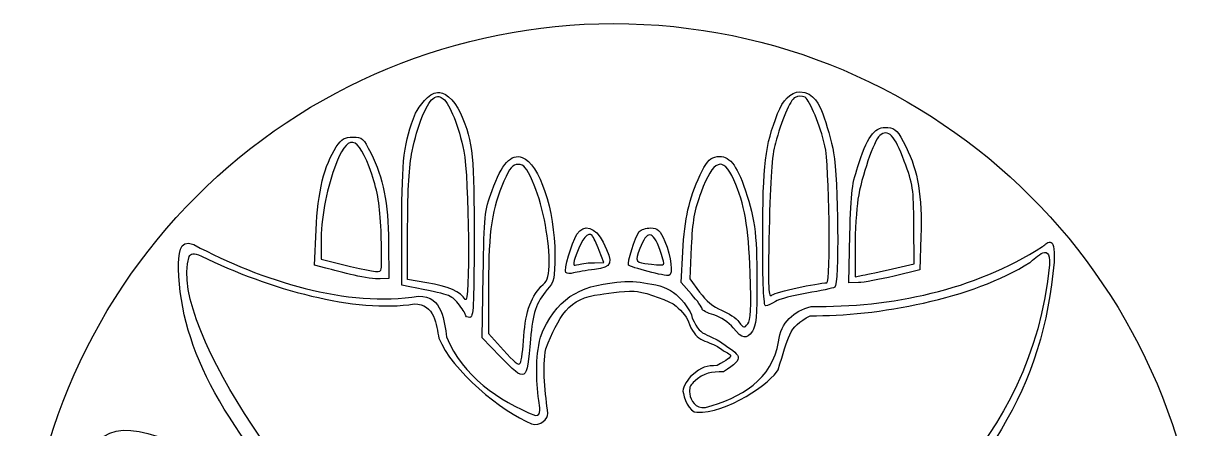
# Model space of a CAD drawing. Extents: x -737 to 495, y 5 to 495.
# Drawn here: x 5.8 to 495.4, y 326.6 to 494.6 of the extents above; entities that cross this region are included whole.
import ezdxf

# ---------------------------------------------------------------- set-up
doc = ezdxf.new("R2010")
doc.units = 0
doc.layers.add('Calque_1', color=7, linetype='CONTINUOUS')

msp = doc.modelspace()

# ---------------------------------------------------------------- linework, layer by layer
at = {"layer": 'Calque_1', "color": 7}
for points in [[(177.55733, 465.939002)], [(179.88442, 463.347775)], [(326.04293, 463.956825)], [(337.44404, 457.059475)], [(76.398331, 402.852473)], [(79.586568, 398.10213)], [(271.13555, 396.87145)], [(242.74155, 395.35793)], [(264.96417, 391.7029)], [(143.03674, 390.14219)], [(230.83855, 391.21682)], [(307.31043, 391.18204)], [(300.30879, 368.30192)], [(203.63016, 356.43038)]]:
    msp.add_lwpolyline(points, close=True, dxfattribs=at)
for points in [[(166.09385, 385.34741), (162.79998, 385.98241), (162.79998, 411.580366)], [(131.2002, 393.11971), (126.55025, 394.35404), (127.17981, 408.937954)], [(154.13816, 408.512294), (154.13712, 408.512294)], [(173.17295, 387.04431), (165.19552, 388.43353), (165.19552, 410.519832)], [(352.22657, 387.07626), (348.21304, 386.98986), (348.70775, 407.052514)], [(366.42116, 392.82862), (375.40443, 394.88359), (375.28071, 410.999395)], [(129.27143, 403.561054), (129.26343, 396.77575), (141.54058, 393.83453)], [(157.27494, 403.758634), (157.41001, 388.7865), (153.81669, 388.59276)], [(282.86781, 401.872894), (282.2918, 388.60832), (286.32724, 383.12387)], [(350.85917, 401.692474), (350.85117, 389.44528), (354.14505, 390.10945)], [(378.18884, 406.177314), (377.79998, 392.42609), (367.02003, 389.79439)], [(242.74155, 395.35788), (246.6246, 395.37428), (244.65751, 400.464814)], [(282.99879, 382.23721), (278.62938, 387.07363), (279.3686, 399.90778)], [(366.42221, 392.82862), (366.42116, 392.82862)], [(203.63016, 356.43038), (196.16976, 364.19961), (196.56248, 390.26743)], [(198.77087, 386.39095), (198.76787, 366.02883), (204.93217, 359.03543)], [(213.42363, 364.92915), (213.42278, 364.92915)]]:
    msp.add_lwpolyline(points, dxfattribs=at)
for points in [[(77.513797, 422.862102), (123.423093, 468.771399), (185.689461, 494.562974), (250.61501, 494.562973)], [(250.61501, 494.562973), (385.815462, 494.562967), (495.41708, 384.96134), (495.41708, 249.760883)], [(168.46253, 457.358918), (169.85869, 460.071127), (173.98937, 465.855766), (177.55733, 465.939002)], [(177.55733, 465.939002), (179.89613, 466.593301), (184.30573, 463.507631), (187.08174, 457.358918)], [(318.71428, 457.191585), (320.97772, 462.905151), (323.83463, 465.977832), (327.99101, 466.30073)], [(327.99101, 466.30073), (333.9522, 466.1722), (336.00382, 460.548072), (337.44404, 457.059475)], [(167.04613, 441.565486), (169.19761, 451.981502), (172.84775, 461.211938), (175.65983, 463.347775)], [(175.65983, 463.347775), (177.64514, 464.944133), (178.77049, 464.161755), (179.88442, 463.347775)], [(179.88442, 463.347775), (182.6965, 461.211938), (186.34665, 451.981502), (188.49813, 441.565486)], [(326.04293, 463.956822), (323.85732, 463.081549), (320.24557, 453.744035), (317.82144, 445.00679)], [(330.11308, 463.974695), (328.63408, 464.668262), (327.31186, 464.464989), (326.04293, 463.956825)], [(338.33714, 443.894389), (336.35178, 452.311329), (332.14544, 462.581744), (330.11308, 463.974695)], [(162.79998, 411.580366), (162.79998, 438.610221), (163.60932, 445.153267), (168.46253, 457.358918)], [(187.08174, 457.358918), (192.69537, 444.925005), (192.74427, 438.920138), (192.74427, 404.897444)], [(312.54223, 405.854734), (312.56433, 436.144467), (313.51771, 444.074031), (318.71428, 457.191585)], [(337.44404, 457.059475), (339.03905, 453.106828), (341.07214, 445.830366), (341.962, 440.889559)], [(352.55208, 436.910763), (356.60831, 448.772676), (359.20357, 451.945461), (364.43479, 451.437764)], [(371.29298, 437.545116), (367.3398, 448.215727), (364.60499, 451.042195), (361.07125, 448.109452)], [(364.43479, 451.437764), (367.78024, 451.113084), (368.66127, 450.170087), (372.05178, 443.285101)], [(150.26664, 432.145758), (144.62551, 448.857032), (140.13768, 449.577728), (134.79893, 434.629703)], [(135.58624, 443.389378), (137.83279, 446.72304), (139.10579, 447.477303), (142.48558, 447.477303)], [(142.48558, 447.477303), (146.31459, 447.477303), (146.87881, 446.975842), (149.89789, 440.889559)], [(361.07125, 448.109452), (358.70485, 446.145497), (353.47751, 430.820488), (352.07164, 421.725212)], [(127.17981, 408.937954), (127.85993, 424.693192), (130.62589, 436.028742), (135.58624, 443.389378)], [(149.89789, 440.889559), (155.15298, 430.295576), (157.12507, 420.369383), (157.27494, 403.758634)], [(165.19552, 410.519832), (165.19552, 425.773881), (165.768, 435.377666), (167.04613, 441.565486)], [(188.49813, 441.565486), (190.70368, 430.88769), (191.19714, 376.42486), (189.05501, 380.10268)], [(200.20085, 425.252426), (204.30112, 436.51777), (208.0824, 440.657365), (212.76736, 439.009754)], [(317.82144, 445.00679), (316.34898, 439.699633), (315.69113, 430.607401), (315.22884, 409.173734)], [(339.17185, 386.9882), (340.87653, 386.9912), (340.1549, 436.188011), (338.33714, 443.894389)], [(341.962, 440.889559), (343.93049, 429.959809), (344.29036, 386.32088), (342.42153, 385.16587)], [(372.05178, 443.285101), (377.01266, 433.211165), (378.66994, 423.190456), (378.18884, 406.177314)], [(211.08025, 436.098472), (208.70588, 436.098472), (207.63342, 434.856419), (205.13343, 429.211285)], [(217.04472, 429.211285), (214.53242, 434.85155), (213.45256, 436.098472), (211.08025, 436.098472)], [(212.76736, 439.009754), (219.80077, 436.536237), (226.28188, 417.18079), (226.28188, 398.64942)], [(286.54623, 431.755481), (288.79268, 436.662356), (290.40012, 438.608092), (292.68025, 439.180365)], [(300.56156, 429.749351), (296.13704, 439.751721), (291.98677, 438.188095), (286.96003, 424.624926)], [(292.68025, 439.180365), (297.77736, 440.459655), (301.10225, 437.196913), (304.60048, 427.482969)], [(348.70775, 407.052514), (349.15383, 425.144084), (349.53152, 428.077571), (352.55208, 436.910763)], [(375.28071, 410.999395), (375.16525, 426.04372), (374.9001, 427.808622), (371.29298, 437.545116)], [(134.79893, 434.629703), (131.28168, 424.781681), (129.28476, 413.557547), (129.27143, 403.561054)], [(154.13712, 408.512294), (153.69923, 419.408624), (152.88223, 424.397311), (150.26664, 432.145758)], [(279.3686, 399.90778), (280.17794, 413.95938), (281.90288, 421.613068), (286.54623, 431.755481)], [(205.13343, 429.211285), (200.16729, 417.997458), (198.77507, 408.627844), (198.77087, 386.39095)], [(223.88633, 396.20926), (223.88633, 406.159614), (220.90345, 420.548243), (217.04472, 429.211285)], [(307.31043, 391.18204), (306.63297, 410.553024), (305.04903, 419.604697), (300.56156, 429.749351)], [(304.60048, 427.482969), (309.18185, 414.761284), (310.12589, 407.962824), (310.12589, 387.69175)], [(5.812927, 249.76088), (5.812927, 314.686435), (31.604501, 376.952804), (77.513797, 422.862102)], [(196.56248, 390.26743), (196.93678, 415.111768), (197.10755, 416.753763), (200.20085, 425.252426)], [(286.96003, 424.624926), (284.10223, 416.913973), (283.33596, 412.653708), (282.86781, 401.872894)], [(352.07164, 421.725212), (351.40975, 417.443179), (350.86415, 408.428444), (350.85917, 401.692474)], [(235.44224, 407.124824), (238.36955, 411.70264), (243.08604, 410.266122), (246.34456, 403.804284)], [(154.25547, 392.79693), (154.49621, 393.8439), (154.44342, 400.915814), (154.13816, 408.512294)], [(230.83855, 391.21682), (229.85165, 392.20374), (233.11774, 403.489654), (235.44224, 407.124824)], [(241.72355, 406.642444), (240.14804, 408.413904), (237.38375, 405.240344), (235.38003, 399.35979)], [(244.65751, 400.464814), (243.57561, 403.264594), (242.25533, 406.044534), (241.72355, 406.642444)], [(256.8827, 394.31845), (256.11739, 395.08376), (259.63017, 406.079044), (261.33367, 408.250274)], [(261.33367, 408.250274), (261.97974, 409.073754), (264.07849, 409.747501), (265.99756, 409.747501)], [(271.13555, 396.87145), (267.87391, 407.550914), (265.40183, 409.530194), (262.64413, 403.670184)], [(265.99756, 409.747501), (269.0151, 409.747501), (269.81363, 408.984984), (271.90461, 404.106944)], [(315.22884, 409.173734), (314.67784, 383.62774), (314.80966, 380.6186), (316.42118, 381.95604)], [(428.62779, 402.096943), (429.8857, 402.592253), (434.25723, 408.541313), (433.41748, 395.5472)], [(70.116744, 392.76389), (70.136324, 398.54878), (70.066974, 405.472963), (76.398331, 402.852473)], [(76.398331, 402.852473), (104.71127, 387.7417), (140.22499, 376.67569), (169.69735, 381.44174)], [(192.74427, 404.897444), (192.74427, 377.00186), (192.5002, 372.61658), (190.94761, 372.61658)], [(246.34456, 403.804284), (250.7087, 395.1499), (250.16509, 393.44591), (242.75124, 392.54094)], [(262.64413, 403.670184), (259.31067, 396.58679), (259.43028, 395.56864), (263.65691, 395.04705)], [(271.90461, 404.106944), (274.56773, 397.89414), (275.46595, 390.38835), (273.59385, 389.99109)], [(313.76134, 377.40767), (312.94087, 377.40767), (312.52846, 387.03057), (312.54223, 405.854734)], [(332.58356, 377.21123), (365.92106, 376.7641), (400.23527, 383.87095), (428.62779, 402.096943)], [(423.34345, 395.41724), (424.3812, 395.82586), (432.24118, 405.179833), (431.54839, 394.45982)], [(150.65773, 272.03321), (128.23136, 283.39344), (65.221925, 367.61268), (74.463156, 397.90442)], [(74.463156, 397.90442), (75.100554, 398.92439), (76.262004, 399.85438), (79.586568, 398.10213)], [(79.586568, 398.10213), (107.8292, 384.24973), (143.63867, 374.33115), (167.95306, 378.26309)], [(226.28188, 398.64942), (226.28188, 388.80235), (226.02466, 387.6295), (223.10593, 384.16832)], [(235.38003, 399.35979), (233.52719, 393.92199), (233.52873, 393.91289), (236.19105, 394.62655)], [(263.65691, 395.04705), (272.09036, 394.00633), (272.01612, 393.98822), (271.13555, 396.87145)], [(129.79178, 282.61766), (89.543574, 326.46666), (71.007205, 358.68158), (70.116744, 392.76389)], [(143.03674, 390.14219), (139.08411, 391.10093), (133.75765, 392.44081), (131.2002, 393.11971)], [(141.54058, 393.83453), (152.44248, 391.22279), (153.86677, 391.10656), (154.25547, 392.79693)], [(221.36334, 386.27715), (223.42732, 388.14377), (223.88633, 389.95073), (223.88633, 396.20926)], [(242.75124, 392.54094), (239.29267, 392.11876), (235.37124, 391.47434), (234.03693, 391.1089)], [(236.19105, 394.62655), (237.65813, 395.01981), (240.60586, 395.34893), (242.74155, 395.35793)], [(264.96417, 391.7029), (260.87662, 392.78419), (257.23997, 393.96119), (256.8827, 394.31845)], [(273.59385, 389.99109), (272.93509, 389.8513), (269.05173, 390.62161), (264.96417, 391.7029)], [(332.22902, 373.35645), (359.73212, 372.98756), (399.9199, 380.38098), (423.34345, 395.41724)], [(431.54839, 394.45982), (424.46449, 319.42178), (366.70028, 279.06875), (337.69957, 262.09648)], [(354.14505, 390.10945), (355.95667, 390.47477), (361.48139, 391.6984), (366.42221, 392.82862)], [(433.41748, 395.5472), (429.40792, 345.09602), (404.1429, 302.42386), (358.85472, 272.48507)], [(153.81669, 388.59276), (151.84036, 388.48623), (146.9894, 389.18346), (143.03674, 390.14219)], [(189.05501, 380.10268), (187.22722, 383.24077), (182.06965, 385.49501), (173.17295, 387.04431)], [(220.25399, 364.45903), (226.68251, 380.32681), (236.01504, 385.7994), (252.00287, 387.22076)], [(234.03693, 391.1089), (232.70264, 390.74345), (231.26336, 390.79202), (230.83855, 391.21682)], [(252.00287, 387.22076), (256.58093, 387.86567), (260.76372, 387.58279), (264.72331, 386.73701)], [(306.35829, 369.98295), (307.63727, 371.58702), (307.83879, 376.07407), (307.31043, 391.18204)], [(310.12589, 387.69175), (310.12589, 373.21629), (309.74958, 369.01904), (308.26132, 366.89423)], [(316.42118, 381.95604), (317.85684, 383.14754), (335.18785, 386.98094), (339.17185, 386.9882)], [(367.02003, 389.79439), (361.09106, 388.34694), (354.43401, 387.12379), (352.22657, 387.07626)], [(186.11409, 378.43742), (183.10951, 382.00817), (182.72271, 382.14168), (166.09385, 385.34741)], [(213.42278, 364.92915), (214.08064, 375.08181), (216.66404, 382.02722), (221.36334, 386.27715)], [(223.10593, 384.16832), (218.49093, 378.69554), (217.03653, 374.395), (216.16131, 363.63329)], [(222.55098, 359.65065), (227.85444, 372.74141), (231.86121, 380.97117), (245.05102, 382.14377)], [(245.05102, 382.14377), (248.82787, 382.67582), (257.31967, 384.03022), (260.58628, 383.33247)], [(260.58628, 383.33247), (264.60229, 382.86564), (274.0326, 379.49232), (276.56156, 377.37174)], [(264.72331, 386.73701), (269.59125, 386.17114), (273.6203, 384.66761), (276.68575, 382.09718)], [(276.68575, 382.09718), (279.67718, 379.30212), (282.51121, 375.91217), (283.32333, 372.39266)], [(287.36824, 376.25452), (287.36824, 376.88496), (285.40199, 379.57716), (282.99879, 382.23721)], [(286.32724, 383.12387), (289.01106, 379.47632), (292.07648, 376.96227), (295.4796, 375.61773)], [(330.88046, 382.73108), (325.21594, 381.81412), (319.32581, 380.24123), (317.79129, 379.23577)], [(342.42153, 385.16587), (341.73845, 384.7437), (336.54497, 383.64806), (330.88046, 382.73108)], [(167.95306, 378.26309), (176.35894, 378.38149), (177.25888, 369.21154), (178.12522, 364.04588)], [(169.69735, 381.44174), (179.88642, 381.58527), (180.30273, 370.78472), (181.35285, 364.52325)], [(189.15095, 373.72245), (189.15095, 374.33067), (187.78437, 376.45242), (186.11409, 378.43742)], [(276.56156, 377.37174), (279.02947, 375.06584), (281.46664, 372.6), (282.13662, 369.69644)], [(317.79129, 379.23577), (316.25677, 378.23031), (314.44329, 377.40767), (313.76134, 377.40767)], [(319.05155, 362.51295), (320.14773, 370.80778), (325.33946, 375.11931), (332.58356, 377.21123)], [(190.94761, 372.61658), (189.95945, 372.61658), (189.15095, 373.11421), (189.15095, 373.72245)], [(283.32333, 372.39266), (285.41536, 367.52621), (286.58054, 366.69652), (289.49268, 365.28561)], [(292.22384, 373.65351), (289.55325, 374.45363), (287.36824, 375.62409), (287.36824, 376.25452)], [(300.30879, 368.30192), (298.43903, 370.55816), (295.03521, 372.8112), (292.22384, 373.65351)], [(295.4796, 375.61773), (298.29393, 374.50581), (301.52791, 372.32529), (302.66623, 370.77214)], [(318.88693, 350.94824), (323.55091, 364.77039), (322.8066, 368.36698), (332.22902, 373.35645)], [(282.13662, 369.69644), (283.86254, 365.68168), (285.34644, 364.42168), (287.73599, 363.23136)], [(308.26132, 366.89423), (305.78288, 363.35577), (304.17136, 363.64105), (300.30879, 368.30192)], [(302.66623, 370.77214), (304.58353, 368.15615), (304.85537, 368.09804), (306.35829, 369.98295)], [(178.12522, 364.04588), (183.55011, 350.64429), (204.14866, 333.49532), (216.64732, 328.51705)], [(181.35285, 364.52325), (187.92855, 348.27869), (203.03838, 337.95929), (218.18846, 331.92494)], [(216.16131, 363.63329), (214.68967, 345.53846), (214.3027, 345.31602), (203.63016, 356.43038)], [(211.94642, 353.64545), (212.4139, 354.52735), (213.07863, 359.60501), (213.42363, 364.92915)], [(219.61457, 338.16436), (218.49982, 347.20658), (218.173, 355.26177), (220.25399, 364.45903)], [(287.73599, 363.23136), (289.79233, 362.20702), (292.9429, 361.28732), (294.31829, 360.18309)], [(288.73368, 335.29367), (303.60118, 339.21652), (316.61265, 347.03833), (319.05155, 362.51295)], [(289.49268, 365.28561), (291.96918, 364.01223), (293.93325, 363.43917), (295.60041, 362.1007)], [(204.93217, 359.03543), (209.29372, 354.08726), (211.34504, 352.51096), (211.94642, 353.64545)], [(223.33954, 332.78013), (222.49068, 340.24826), (220.83422, 352.06301), (222.55098, 359.65065)], [(294.31829, 360.18309), (300.28473, 355.8833), (301.67548, 357.66849), (293.64053, 352.63506)], [(295.60041, 362.1007), (302.83255, 356.88877), (306.02193, 356.1355), (296.28248, 350.0343)], [(293.64053, 352.63506), (289.17271, 352.57426), (287.37186, 352.35971), (283.12872, 348.58738)], [(283.12872, 348.58738), (281.9912, 347.58731), (279.24071, 343.96246), (279.41894, 342.0898)], [(296.28248, 350.0343), (290.86687, 349.9607), (288.82076, 350.17336), (283.67749, 345.60078)], [(285.22973, 333.3552), (296.98845, 332.21778), (316.65712, 345.99988), (318.88693, 350.94824)], [(283.67749, 345.60078), (282.29867, 344.38855), (282.01195, 343.19766), (282.228, 340.92774)], [(218.18846, 331.92494), (221.02797, 331.89934), (219.81308, 335.65272), (219.61457, 338.16436)], [(279.41894, 342.0898), (279.69535, 339.79454), (281.89216, 332.96233), (285.22973, 333.3552)], [(282.228, 340.92774), (282.56303, 338.14556), (284.68808, 334.81746), (288.73368, 335.29367)], [(39.31496, 323.42638), (50.412578, 331.32858), (78.923822, 318.94471), (91.537158, 300.74365)], [(216.64732, 328.51705), (220.2093, 327.28011), (223.57428, 330.7149), (223.33954, 332.78013)]]:
    msp.add_open_spline(points, degree=3, dxfattribs=at)

doc.saveas('drawing.dxf')
